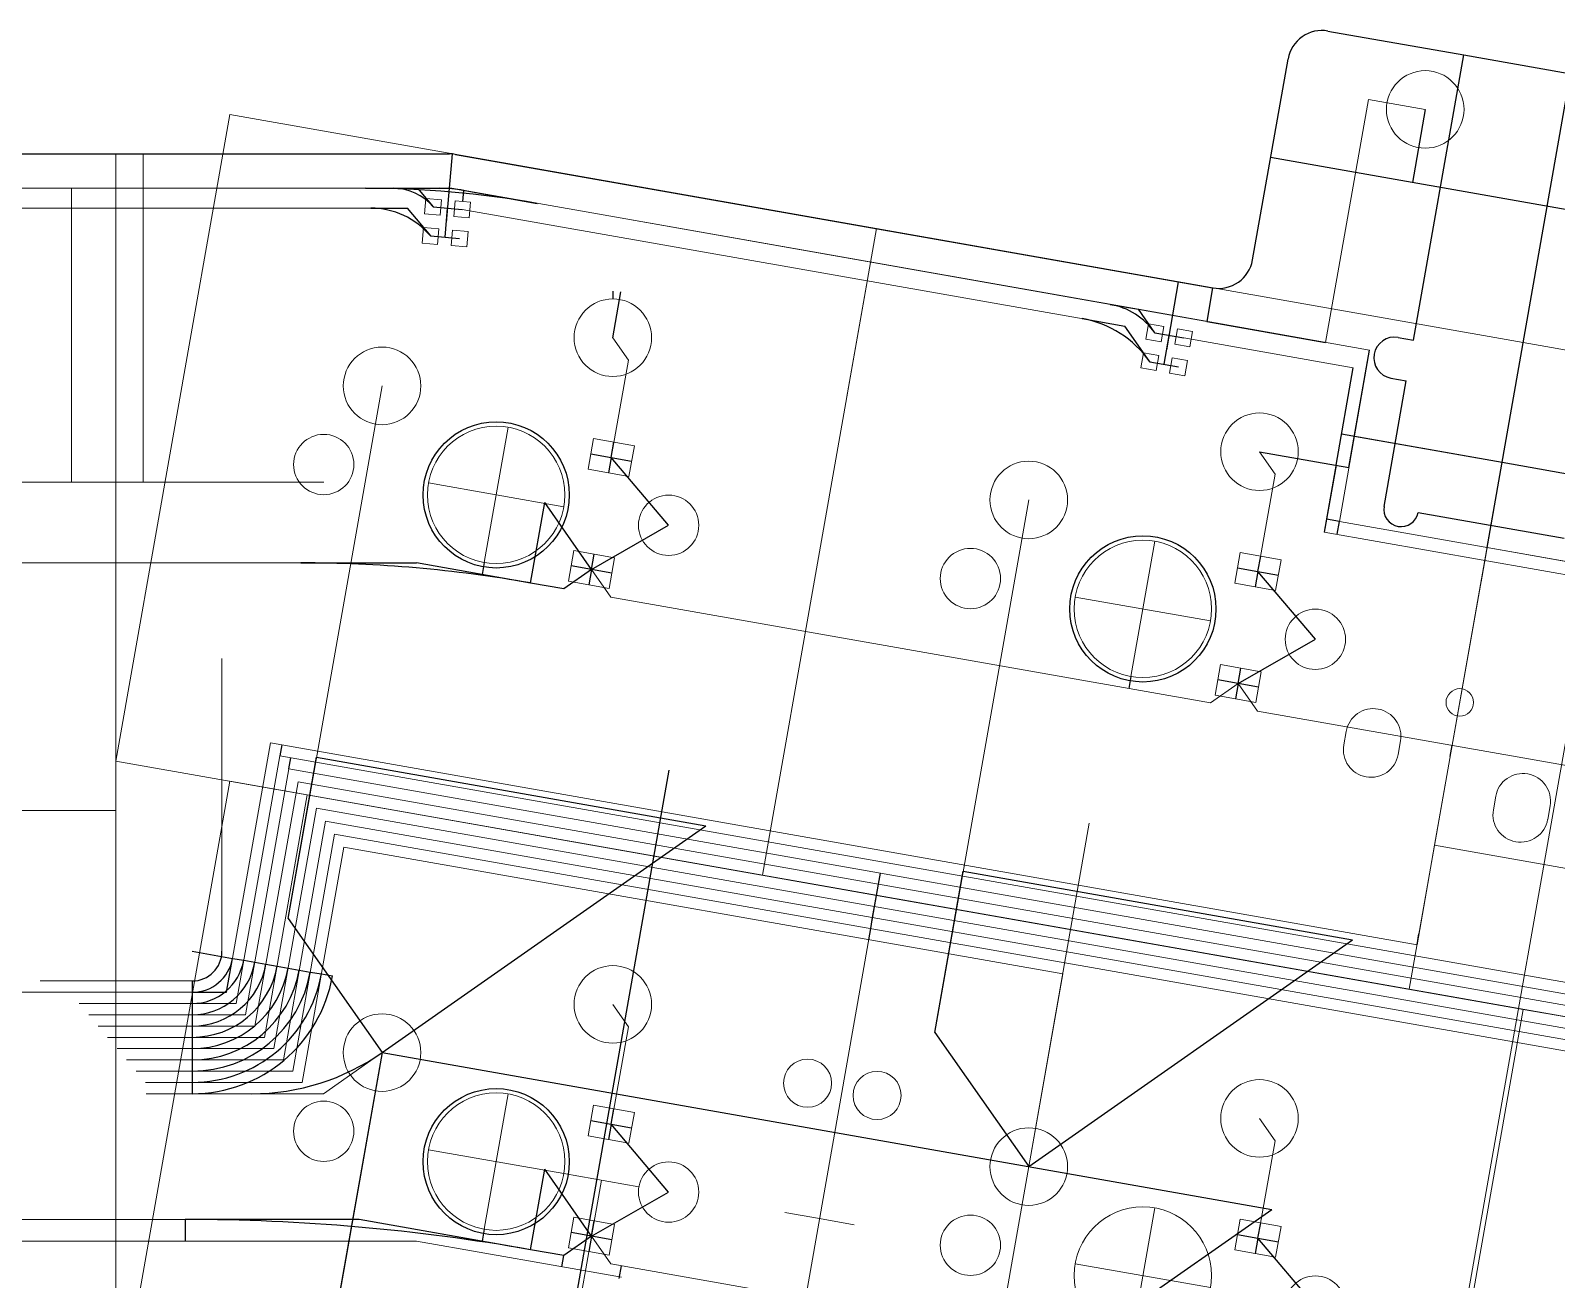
# Model space of a CAD drawing. Header units: millimetres. Extents: x -44 to 130, y -98 to 17.
# Drawn here: x 26.1 to 70.37, y -23.13 to 13.1 of the extents above; entities that cross this region are included whole.
import ezdxf

# ---------------------------------------------------------------- set-up
doc = ezdxf.new("R2010")
doc.units = ezdxf.units.MM
for name, color, linetype, lineweight, true_color in [('coponent footprints', 7, 'Continuous', 5, 0x000000), ('edge cuts', 2, 'Continuous', 25, 0xffff00), ('traces back 0.2mm', 94, 'Continuous', 20, 0x008000), ('traces front 0.2mm', 14, 'Continuous', 20, 0x800000)]:
    doc.layers.add(name, color=color, linetype=linetype, lineweight=lineweight, true_color=true_color)
doc.layers.add('helplines', color=4, linetype='Continuous', true_color=0x00ffff)
doc.layers.add('helplines curves', color=3, linetype='Continuous', true_color=0x00ff00)

msp = doc.modelspace()

# ---------------------------------------------------------------- linework, layer by layer
at = {"layer": 'coponent footprints'}
for p, q in [((28.575, -8.097), (31.883, 10.663)), ((31.883, 10.663), (50.644, 7.355)), ((28.575, 9.525), (-19.05, 9.525)), ((28.575, -9.525), (28.575, 9.525)), ((28.575, 9.525), (31.682, 9.525)), ((29.368, 0), (29.368, 9.525)), ((37.572, 8.233), (37.533, 7.785)), ((38.02, 8.194), (37.572, 8.233)), ((37.981, 7.745), (38.02, 8.194)), ((38.419, 8.159), (38.38, 7.711)), ((38.867, 8.12), (38.419, 8.159)), ((38.828, 7.671), (38.867, 8.12)), ((37.533, 7.785), (37.981, 7.745)), ((38.38, 7.711), (38.828, 7.671)), ((37.498, 7.386), (37.459, 6.938)), ((37.946, 7.347), (37.498, 7.386)), ((37.907, 6.899), (37.946, 7.347)), ((38.345, 7.312), (38.305, 6.864)), ((38.793, 7.273), (38.345, 7.312)), ((38.754, 6.825), (38.793, 7.273)), ((47.336, -11.405), (50.644, 7.355)), ((49.775, 2.431), (50.644, 7.355)), ((50.644, 7.355), (69.404, 4.047)), ((37.459, 6.938), (37.907, 6.899)), ((38.305, 6.864), (38.754, 6.825)), ((58.534, 4.593), (58.456, 4.15)), ((58.977, 4.515), (58.534, 4.593)), ((58.899, 4.072), (58.977, 4.515)), ((59.371, 4.445), (59.293, 4.002)), ((59.814, 4.367), (59.371, 4.445)), ((58.456, 4.15), (58.899, 4.072)), ((59.293, 4.002), (59.736, 3.924)), ((59.736, 3.924), (59.814, 4.367)), ((66.096, -14.713), (69.404, 4.047)), ((68.18, -2.896), (69.404, 4.047)), ((69.404, 4.047), (88.165, 0.739)), ((58.386, 3.756), (58.308, 3.313)), ((58.829, 3.678), (58.386, 3.756)), ((58.751, 3.235), (58.829, 3.678)), ((59.223, 3.608), (59.145, 3.165)), ((59.667, 3.53), (59.223, 3.608)), ((58.308, 3.313), (58.751, 3.235)), ((59.145, 3.165), (59.588, 3.087)), ((59.588, 3.087), (59.667, 3.53)), ((39.956, 1.592), (39.263, -2.335)), ((42.279, 0.377), (42.435, 1.263)), ((43.617, 1.054), (42.435, 1.263)), ((43.461, 0.168), (43.617, 1.054)), ((24.13, 0), (34.606, 0)), ((43.461, 0.168), (42.279, 0.377)), ((28.575, 0), (29.599, 0)), ((37.646, -0.025), (41.573, -0.717)), ((58.716, -1.716), (58.024, -5.643)), ((41.706, -2.873), (41.862, -1.987)), ((41.862, -1.987), (43.044, -2.195)), ((42.888, -3.082), (43.044, -2.195)), ((61.04, -2.931), (61.196, -2.045)), ((62.378, -2.253), (61.196, -2.045)), ((62.222, -3.14), (62.378, -2.253)), ((41.706, -2.873), (42.888, -3.082)), ((62.222, -3.14), (61.04, -2.931)), ((56.406, -3.333), (60.333, -4.025)), ((60.467, -6.181), (60.623, -5.295)), ((60.623, -5.295), (61.805, -5.503)), ((61.648, -6.39), (61.805, -5.503)), ((60.467, -6.181), (61.648, -6.39)), ((64.198, -7.626), (64.267, -7.232)), ((65.843, -7.51), (65.774, -7.904)), ((28.575, -8.097), (47.336, -11.405)), ((28.575, -27.441), (31.883, -8.681)), ((31.883, -8.681), (50.644, -11.989)), ((68.537, -9.508), (68.607, -9.114)), ((-23.812, -9.525), (28.575, -9.525)), ((28.575, -28.575), (28.575, -9.525)), ((70.182, -9.392), (70.113, -9.786)), ((47.336, -11.405), (66.096, -14.713)), ((47.336, -30.749), (50.644, -11.989)), ((50.644, -11.989), (69.404, -15.297)), ((66.096, -14.713), (84.857, -18.021)), ((66.096, -34.057), (69.404, -15.297)), ((69.404, -15.297), (88.165, -18.605)), ((39.956, -17.751), (39.263, -21.679)), ((42.279, -18.967), (42.435, -18.081)), ((43.617, -18.289), (42.435, -18.081)), ((43.461, -19.176), (43.617, -18.289)), ((43.461, -19.176), (42.279, -18.967)), ((37.646, -19.369), (41.573, -20.061)), ((43.75, -20.445), (41.573, -20.061)), ((42.662, -20.253), (41.979, -24.127)), ((47.982, -21.191), (48.99, -21.369)), ((58.716, -21.059), (58.024, -24.987)), ((41.706, -22.217), (41.862, -21.331)), ((41.862, -21.331), (43.044, -21.539)), ((42.888, -22.426), (43.044, -21.539)), ((48.99, -21.369), (49.998, -21.547)), ((61.04, -22.275), (61.196, -21.389)), ((62.378, -21.597), (61.196, -21.389)), ((62.222, -22.484), (62.378, -21.597)), ((41.706, -22.217), (42.888, -22.426)), ((62.222, -22.484), (61.04, -22.275)), ((56.406, -22.677), (60.333, -23.369))]:
    msp.add_line(p, q, dxfattribs=at)
for centre, radius in [((66.561, 10.814), 1.125), ((42.993, 4.191), 1.125), ((36.298, 2.792), 1.125), ((61.753, 0.883), 1.125), ((34.606, 0.511), 0.875), ((39.609, -0.371), 1.994), ((55.059, -0.516), 1.125), ((44.612, -1.253), 0.875), ((58.37, -3.679), 1.994), ((53.367, -2.797), 0.875), ((63.373, -4.561), 0.875), ((67.564, -6.392), 0.4), ((42.993, -15.153), 1.125), ((36.298, -16.552), 1.125), ((48.643, -17.439), 0.698), ((50.659, -17.795), 0.698), ((61.753, -18.461), 1.125), ((34.606, -18.833), 0.875), ((39.609, -19.715), 1.994), ((55.059, -19.86), 1.125), ((44.612, -20.597), 0.875), ((58.37, -23.023), 1.994), ((53.367, -22.141), 0.875), ((63.373, -23.905), 0.875)]:
    msp.add_circle(centre, radius, dxfattribs=at)
for centre, start, end in [((65.055, -7.371), 80, 170), ((65.055, -7.371), 350, 80), ((64.986, -7.765), 170, 260), ((64.986, -7.765), 260, 350), ((69.394, -9.253), 80, 170), ((69.394, -9.253), 350, 80), ((69.325, -9.647), 170, 260), ((69.325, -9.647), 260, 350)]:
    msp.add_arc(centre, 0.8, start, end, dxfattribs=at)
at = {"layer": 'edge cuts', "linetype": 'Continuous'}
for p, q in [((63.738, 13.088), (67.677, 12.394)), ((61.552, 6.447), (62.58, 12.277)), ((66.219, 4.121), (67.677, 12.394)), ((38.424, 9.51), (60.393, 5.636)), ((65.776, 4.2), (66.219, 4.121)), ((65.368, -0.704), (66.01, 2.94)), ((65.567, 3.018), (66.01, 2.94)), ((66.353, -0.878), (70.587, -1.625))]:
    msp.add_line(p, q, dxfattribs=at)
at = {"layer": 'edge cuts'}
msp.add_line((17.445, 9.525), (38.25, 9.525), dxfattribs=at)
for centre, radius, start, end in [((63.565, 12.104), 1, 80, 170), ((38.25, 8.525), 1, 80, 90), ((60.567, 6.621), 1, 260, 350), ((65.671, 3.609), 0.6, 80, 260), ((65.86, -0.791), 0.5, 170, 350)]:
    msp.add_arc(centre, radius, start, end, dxfattribs=at)
at = {"layer": 'helplines'}
for p, q in [((67.677, 12.394), (73.882, 11.3)), ((68.356, -1.898), (70.78, 11.847)), ((38.163, 7.529), (38.337, 9.521)), ((37.776, 7.989), (38.623, 7.915)), ((38.126, 7.105), (38.2, 7.952)), ((37.702, 7.142), (38.549, 7.068)), ((59.061, 3.84), (59.408, 5.81)), ((59.408, 5.81), (60.393, 5.636)), ((42.993, 5.543), (42.993, 5.316)), ((42.993, 4.191), (43.228, 5.522)), ((58.716, 4.332), (59.554, 4.185)), ((58.987, 3.421), (59.135, 4.259)), ((58.569, 3.495), (59.406, 3.348)), ((64.135, 1.397), (68.792, 0.576)), ((64.506, 1.331), (68.792, 0.576)), ((42.948, 0.716), (43.026, 1.159)), ((42.357, 0.82), (42.948, 0.716)), ((42.948, 0.716), (42.87, 0.272)), ((42.948, 0.716), (43.539, 0.611)), ((44.612, -1.253), (42.948, 0.716)), ((68.792, 0.576), (73.078, -0.18)), ((42.375, -2.534), (44.612, -1.253)), ((64.07, -1.143), (63.699, -1.077)), ((64.005, -1.514), (64.07, -1.143)), ((42.375, -2.534), (42.453, -2.091)), ((61.709, -2.592), (61.787, -2.149)), ((39.263, -2.335), (39.203, -2.68)), ((42.375, -2.534), (41.784, -2.43)), ((42.375, -2.534), (42.297, -2.978)), ((42.966, -2.639), (42.375, -2.534)), ((61.118, -2.488), (61.709, -2.592)), ((61.709, -2.592), (61.631, -3.036)), ((61.709, -2.592), (62.3, -2.697)), ((63.373, -4.561), (61.709, -2.592)), ((61.136, -5.842), (63.373, -4.561)), ((58.024, -5.643), (57.963, -5.988)), ((61.136, -5.842), (60.545, -5.738)), ((61.136, -5.842), (61.214, -5.399)), ((61.136, -5.842), (61.058, -6.286)), ((61.727, -5.947), (61.136, -5.842)), ((33.387, -7.618), (33.331, -7.94)), ((67.286, -7.964), (67.343, -7.641)), ((33.596, -8.319), (33.653, -7.997)), ((66.323, -13.425), (66.38, -13.103)), ((42.357, -18.524), (42.948, -18.628)), ((42.948, -18.628), (43.026, -18.185)), ((42.948, -18.628), (42.87, -19.072)), ((42.948, -18.628), (43.539, -18.733)), ((44.612, -20.597), (42.948, -18.628)), ((42.375, -21.878), (44.612, -20.597)), ((30.583, -21.394), (30.583, -22.02)), ((39.263, -21.679), (39.203, -22.023)), ((42.375, -21.878), (42.453, -21.435)), ((61.709, -21.936), (61.787, -21.493)), ((42.375, -21.878), (41.784, -21.774)), ((42.375, -21.878), (42.297, -22.321)), ((42.966, -21.982), (42.375, -21.878)), ((61.118, -21.832), (61.709, -21.936)), ((61.709, -21.936), (61.631, -22.38)), ((61.709, -21.936), (62.3, -22.041)), ((63.373, -23.905), (61.709, -21.936)), ((41.514, -22.763), (41.571, -22.441)), ((43.238, -22.735), (43.171, -23.109))]:
    msp.add_line(p, q, dxfattribs=at)
for centre in [(39.609, -0.371), (58.37, -3.679), (39.609, -19.715)]:
    msp.add_circle(centre, 2.121, dxfattribs=at)
at = {"layer": 'helplines curves'}
for p, q in [((66.561, 10.814), (66.188, 8.696)), ((74.017, 7.316), (62.076, 9.421)), ((35.814, 8.525), (38.325, 8.525)), ((36.628, 8.525), (37.327, 8.525)), ((37.327, 8.525), (37.776, 7.989)), ((38.325, 8.525), (40.798, 8.089)), ((38.643, 8.139), (38.671, 8.464)), ((35.971, 7.95), (37.025, 7.95)), ((37.025, 7.95), (37.702, 7.142)), ((60.393, 5.636), (60.222, 4.664)), ((57.42, 5.158), (58.239, 5.014)), ((58.716, 4.332), (58.239, 5.014)), ((56.609, 4.744), (57.848, 4.525)), ((58.569, 3.495), (57.848, 4.525)), ((60.222, 4.664), (63.669, 4.056)), ((64.347, 0.425), (64.947, 3.831)), ((63.975, 0.491), (64.474, 3.317)), ((61.753, 0.883), (64.347, 0.425)), ((63.975, 0.491), (63.633, -1.448)), ((40.605, -2.927), (41.016, -0.594)), ((42.375, -2.534), (41.016, -0.594)), ((33.942, -2.344), (37.299, -2.344)), ((40.605, -2.927), (37.299, -2.344)), ((42.375, -2.534), (41.571, -3.097)), ((41.571, -3.097), (40.605, -2.927)), ((33.574, -12.661), (34.398, -7.983)), ((34.398, -7.983), (45.693, -9.974)), ((39.066, -39.878), (44.623, -8.361)), ((36.298, -16.552), (45.693, -9.974)), ((50.7, -11.667), (50.757, -11.345)), ((52.334, -15.969), (53.159, -11.291)), ((53.159, -11.291), (64.453, -13.282)), ((50.644, -11.989), (50.7, -11.667)), ((50.53, -12.633), (50.587, -12.311)), ((50.587, -12.311), (50.644, -11.989)), ((33.574, -12.661), (36.298, -16.552)), ((50.473, -12.955), (50.53, -12.633)), ((50.416, -13.277), (50.473, -12.955)), ((30.79, -13.61), (31.64, -13.76)), ((55.059, -19.86), (64.453, -13.282)), ((31.64, -13.76), (31.962, -13.817)), ((31.789, -14.801), (31.962, -13.817)), ((31.962, -13.817), (32.284, -13.874)), ((32.284, -13.874), (32.606, -13.93)), ((32.606, -13.93), (32.929, -13.987)), ((32.929, -13.987), (33.251, -14.044)), ((33.251, -14.044), (33.573, -14.101)), ((33.573, -14.101), (33.895, -14.158)), ((33.895, -14.158), (34.217, -14.214)), ((30.79, -14.474), (30.79, -14.801)), ((34.217, -14.214), (34.539, -14.271)), ((34.539, -14.271), (34.861, -14.328)), ((30.79, -14.801), (30.79, -15.128)), ((30.79, -14.801), (31.789, -14.801)), ((30.79, -15.128), (30.79, -15.455)), ((30.79, -15.455), (30.79, -15.782)), ((30.79, -15.782), (30.79, -16.109)), ((30.79, -16.109), (30.79, -16.436)), ((52.334, -15.969), (55.059, -19.86)), ((30.79, -16.436), (30.79, -16.763)), ((30.79, -16.763), (30.79, -17.09)), ((36.298, -16.552), (34.413, -27.242)), ((36.298, -16.552), (62.106, -21.103)), ((30.79, -17.09), (30.79, -17.417)), ((30.79, -17.417), (30.79, -17.744)), ((40.605, -22.271), (41.016, -19.938)), ((42.375, -21.878), (41.016, -19.938)), ((40.639, -36.134), (62.106, -21.103)), ((35.632, -21.394), (30.583, -21.394)), ((40.605, -22.271), (35.632, -21.394)), ((42.375, -21.878), (41.571, -22.441)), ((41.571, -22.441), (40.605, -22.271))]:
    msp.add_line(p, q, dxfattribs=at)
for centre, radius, start, end in [((35.814, -20.174), 28.699, 80, 90), ((36.628, 7.025), 1.5, 40, 90), ((37.974, 4.51), 4.015, 80, 90), ((35.971, 5.689), 2.261, 40, 90), ((57.072, 3.181), 2.008, 35, 80), ((56.082, 1.754), 3.036, 35, 80), ((33.942, -40.712), 38.369, 80, 90), ((30.79, -13.61), 0.864, 270, 0), ((30.79, -13.61), 1.191, 270, 350), ((30.79, -13.61), 1.518, 270, 350), ((30.79, -13.61), 1.845, 270, 350), ((30.79, -13.61), 2.172, 270, 350), ((30.79, -13.61), 2.499, 270, 350), ((30.79, -13.61), 2.826, 270, 350), ((30.79, -13.61), 3.153, 270, 350), ((30.79, -13.61), 3.48, 270, 350), ((30.79, -13.61), 3.807, 270, 350), ((30.79, -13.61), 4.134, 270, 350), ((32.518, -11.153), 6.591, 270, 305), ((30.583, -79.106), 57.712, 80, 90)]:
    msp.add_arc(centre, radius, start, end, dxfattribs=at)
at = {"layer": 'traces back 0.2mm'}
for p, q in [((63.669, 4.056), (64.912, 11.104)), ((66.561, 10.814), (64.912, 11.104)), ((16.445, 8.525), (38.325, 8.525)), ((27.29, 0), (27.29, 8.525)), ((37.327, 8.525), (37.776, 7.989)), ((58.239, 5.014), (38.325, 8.525)), ((17.87, 7.95), (37.025, 7.95)), ((37.025, 7.95), (37.702, 7.142)), ((57.848, 4.525), (38.623, 7.915)), ((43.477, 7.617), (63.669, 4.056)), ((58.239, 5.014), (58.716, 4.332)), ((58.239, 5.014), (64.947, 3.831)), ((57.848, 4.525), (58.569, 3.495)), ((42.993, 4.191), (43.447, 3.542)), ((59.554, 4.185), (64.474, 3.317)), ((42.948, 0.716), (43.447, 3.542)), ((64.947, 3.831), (64.07, -1.143)), ((64.474, 3.317), (63.633, -1.448)), ((61.753, 0.883), (62.207, 0.234)), ((61.709, -2.592), (62.207, 0.234)), ((72.406, -2.612), (64.07, -1.143)), ((72.495, -3.011), (63.633, -1.448)), ((37.299, -2.344), (22.843, -2.344)), ((37.299, -2.344), (41.571, -3.097)), ((41.571, -3.097), (42.375, -2.534)), ((42.938, -3.338), (42.375, -2.534)), ((60.332, -6.405), (42.938, -3.338)), ((31.653, -5.122), (31.653, -13.61)), ((60.332, -6.405), (61.136, -5.842)), ((61.699, -6.646), (61.136, -5.842)), ((79.092, -9.713), (61.699, -6.646)), ((33.065, -7.561), (31.789, -14.801)), ((33.331, -7.94), (32.063, -15.128)), ((33.065, -7.561), (66.323, -13.425)), ((97.46, -19.248), (33.331, -7.94)), ((33.596, -8.319), (32.338, -15.455)), ((33.596, -8.319), (105.683, -21.03)), ((33.861, -8.698), (32.612, -15.782)), ((33.861, -8.698), (105.304, -21.295)), ((34.126, -9.076), (32.886, -16.109)), ((34.126, -9.076), (104.925, -21.56)), ((34.392, -9.455), (33.161, -16.436)), ((34.392, -9.455), (104.546, -21.825)), ((34.657, -9.834), (33.435, -16.763)), ((34.657, -9.834), (93.679, -20.241)), ((34.922, -10.213), (33.71, -17.09)), ((35.187, -10.592), (33.984, -17.417)), ((34.922, -10.213), (74.862, -17.255)), ((35.187, -10.592), (56.045, -14.269)), ((66.833, -10.533), (66.323, -13.425)), ((26.383, -14.474), (30.79, -14.474)), ((55.059, -19.86), (56.045, -14.269)), ((25.238, -14.801), (31.789, -14.801)), ((27.514, -15.128), (32.063, -15.128)), ((27.788, -15.455), (32.338, -15.455)), ((42.993, -15.153), (43.447, -15.801)), ((28.063, -15.782), (32.612, -15.782)), ((42.948, -18.628), (43.447, -15.801)), ((28.337, -16.109), (32.886, -16.109)), ((28.611, -16.436), (33.161, -16.436)), ((28.886, -16.763), (33.435, -16.763)), ((34.596, -17.744), (36.298, -16.552)), ((29.16, -17.09), (33.71, -17.09)), ((29.435, -17.417), (33.984, -17.417)), ((29.459, -17.744), (34.596, -17.744)), ((32.518, -17.744), (34.596, -17.744)), ((61.753, -18.461), (62.207, -19.109)), ((61.709, -21.936), (62.207, -19.109)), ((35.632, -21.394), (22.843, -21.394)), ((35.632, -21.394), (41.571, -22.441)), ((24.513, -22.02), (37.302, -22.02)), ((43.241, -23.068), (37.302, -22.02)), ((41.571, -22.441), (42.375, -21.878)), ((42.938, -22.682), (42.375, -21.878)), ((42.938, -22.682), (60.332, -25.749))]:
    msp.add_line(p, q, dxfattribs=at)
at = {"layer": 'traces front 0.2mm'}
for p, q in [((33.574, -12.661), (36.298, 2.792)), ((52.334, -15.969), (55.059, -0.516)), ((66.833, -10.533), (68.356, -1.898)), ((72.271, -2.588), (68.356, -1.898)), ((70.966, -2.358), (68.356, -1.898)), ((67.385, -25.945), (71.426, -3.031)), ((55.059, -19.86), (56.815, -9.899)), ((66.833, -10.533), (85.594, -13.841)), ((33.574, -12.661), (36.298, -16.552)), ((52.334, -15.969), (55.059, -19.86)), ((34.413, -27.242), (36.298, -16.552)), ((53.174, -30.55), (55.059, -19.86))]:
    msp.add_line(p, q, dxfattribs=at)

doc.saveas('drawing.dxf')
